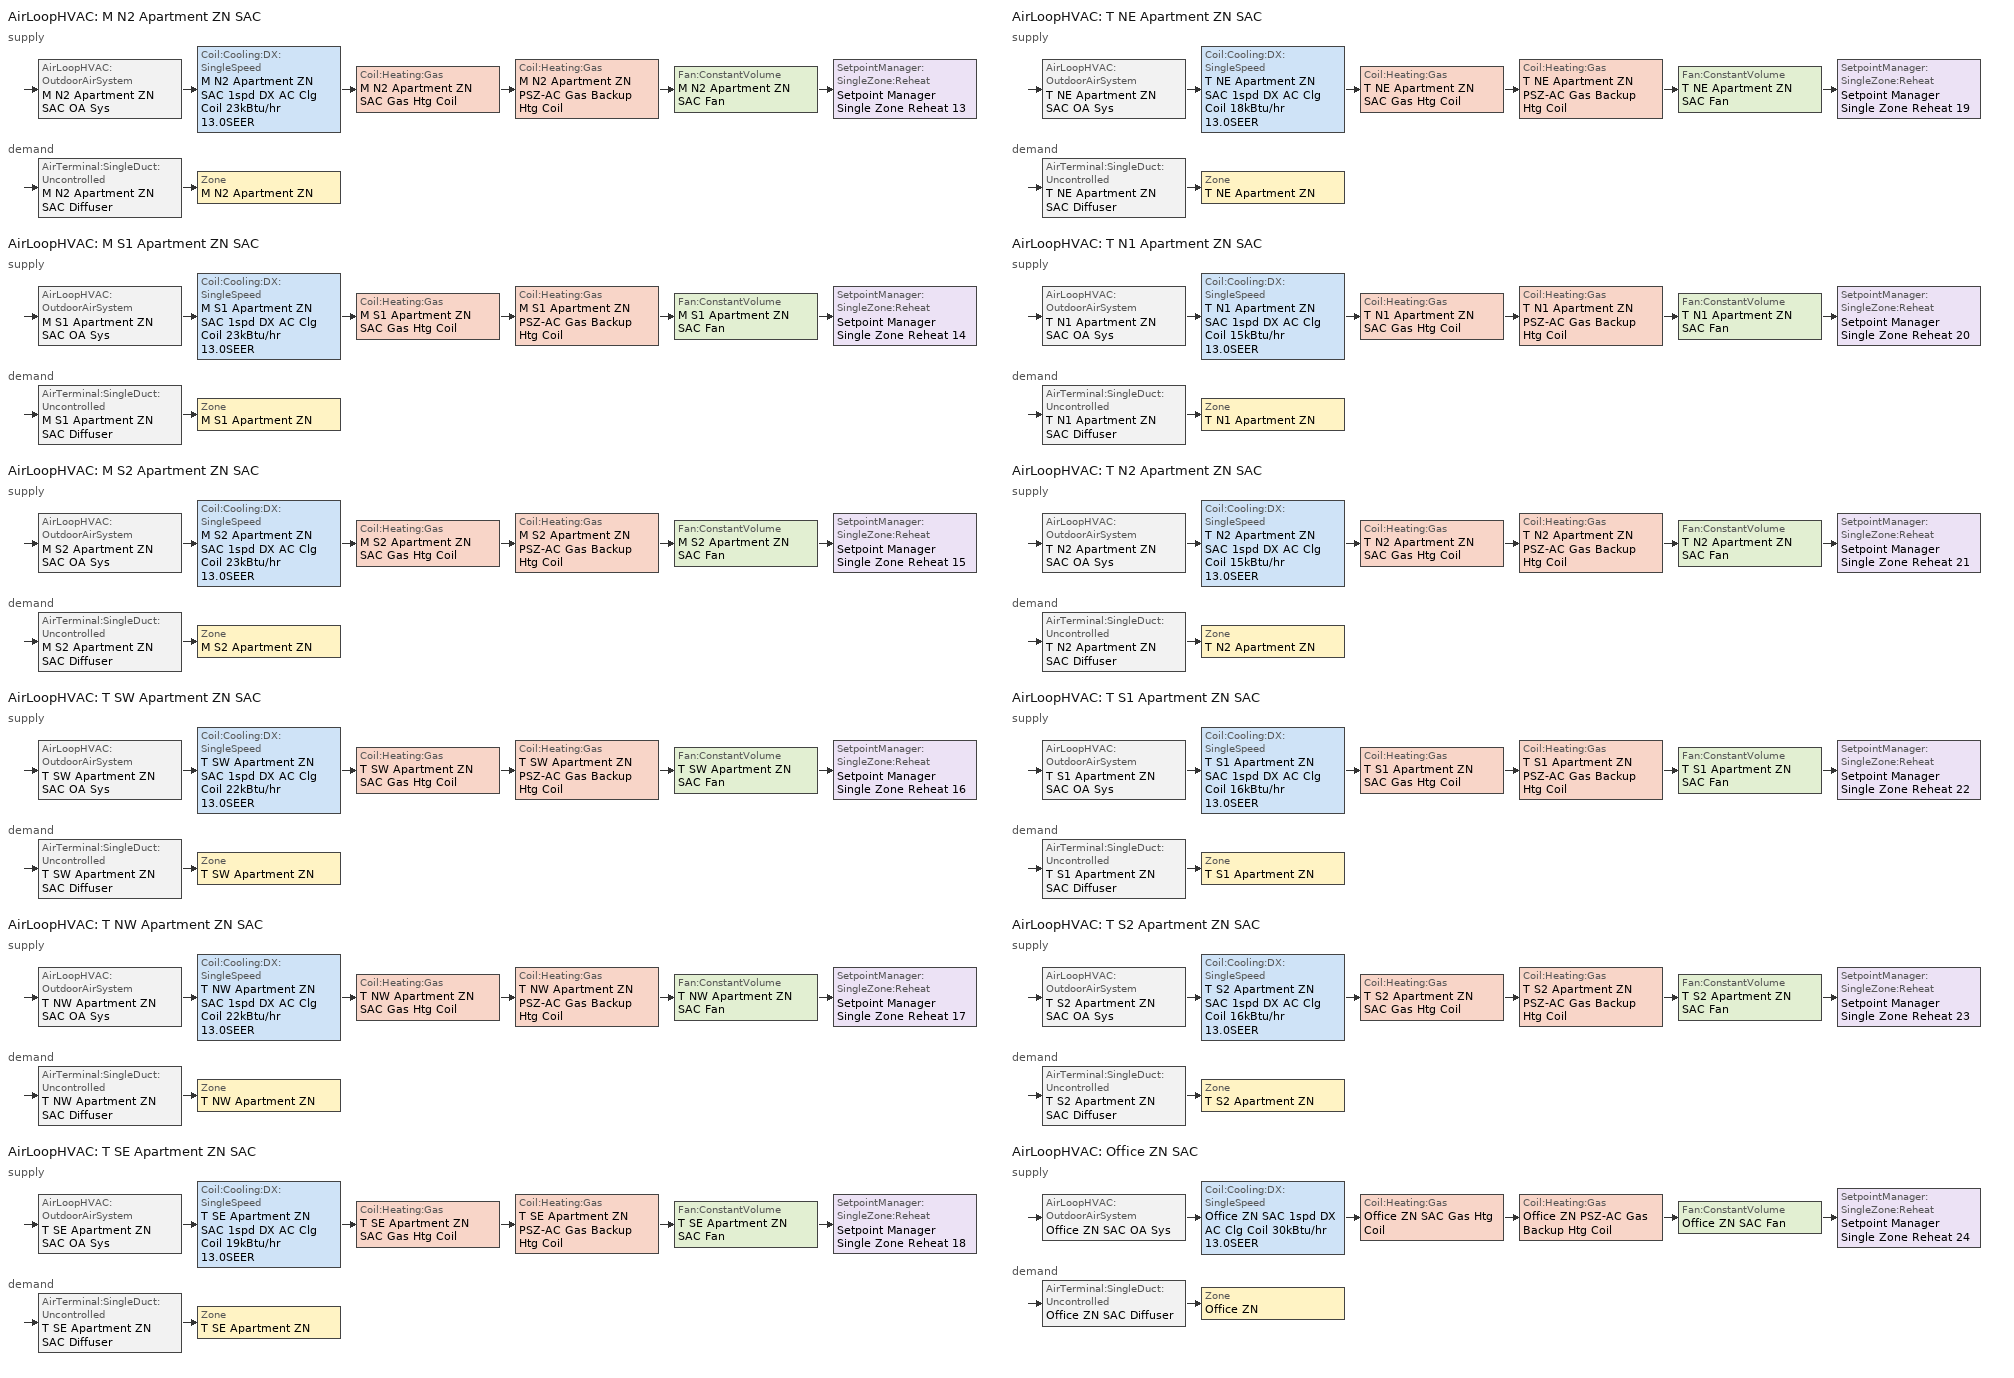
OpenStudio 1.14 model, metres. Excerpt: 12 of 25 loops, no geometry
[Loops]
AirLoopHVAC 'M N2 Apartment ZN SAC'
 supply: AirLoopHVAC:OutdoorAirSystem 'M N2 Apartment ZN SAC OA Sys' > Coil:Cooling:DX:SingleSpeed 'M N2 Apartment ZN SAC 1spd DX AC Clg Coil 23kBtu/hr 13.0SEER' > Coil:Heating:Gas 'M N2 Apartment ZN SAC Gas Htg Coil' > Coil:Heating:Gas 'M N2 Apartment ZN PSZ-AC Gas Backup Htg Coil' > Fan:ConstantVolume 'M N2 Apartment ZN SAC Fan' > SetpointManager:SingleZone:Reheat 'Setpoint Manager Single Zone Reheat 13'
 demand: AirTerminal:SingleDuct:Uncontrolled 'M N2 Apartment ZN SAC Diffuser' > Zone 'M N2 Apartment ZN'
AirLoopHVAC 'M S1 Apartment ZN SAC'
 supply: AirLoopHVAC:OutdoorAirSystem 'M S1 Apartment ZN SAC OA Sys' > Coil:Cooling:DX:SingleSpeed 'M S1 Apartment ZN SAC 1spd DX AC Clg Coil 23kBtu/hr 13.0SEER' > Coil:Heating:Gas 'M S1 Apartment ZN SAC Gas Htg Coil' > Coil:Heating:Gas 'M S1 Apartment ZN PSZ-AC Gas Backup Htg Coil' > Fan:ConstantVolume 'M S1 Apartment ZN SAC Fan' > SetpointManager:SingleZone:Reheat 'Setpoint Manager Single Zone Reheat 14'
 demand: AirTerminal:SingleDuct:Uncontrolled 'M S1 Apartment ZN SAC Diffuser' > Zone 'M S1 Apartment ZN'
AirLoopHVAC 'M S2 Apartment ZN SAC'
 supply: AirLoopHVAC:OutdoorAirSystem 'M S2 Apartment ZN SAC OA Sys' > Coil:Cooling:DX:SingleSpeed 'M S2 Apartment ZN SAC 1spd DX AC Clg Coil 23kBtu/hr 13.0SEER' > Coil:Heating:Gas 'M S2 Apartment ZN SAC Gas Htg Coil' > Coil:Heating:Gas 'M S2 Apartment ZN PSZ-AC Gas Backup Htg Coil' > Fan:ConstantVolume 'M S2 Apartment ZN SAC Fan' > SetpointManager:SingleZone:Reheat 'Setpoint Manager Single Zone Reheat 15'
 demand: AirTerminal:SingleDuct:Uncontrolled 'M S2 Apartment ZN SAC Diffuser' > Zone 'M S2 Apartment ZN'
AirLoopHVAC 'T SW Apartment ZN SAC'
 supply: AirLoopHVAC:OutdoorAirSystem 'T SW Apartment ZN SAC OA Sys' > Coil:Cooling:DX:SingleSpeed 'T SW Apartment ZN SAC 1spd DX AC Clg Coil 22kBtu/hr 13.0SEER' > Coil:Heating:Gas 'T SW Apartment ZN SAC Gas Htg Coil' > Coil:Heating:Gas 'T SW Apartment ZN PSZ-AC Gas Backup Htg Coil' > Fan:ConstantVolume 'T SW Apartment ZN SAC Fan' > SetpointManager:SingleZone:Reheat 'Setpoint Manager Single Zone Reheat 16'
 demand: AirTerminal:SingleDuct:Uncontrolled 'T SW Apartment ZN SAC Diffuser' > Zone 'T SW Apartment ZN'
AirLoopHVAC 'T NW Apartment ZN SAC'
 supply: AirLoopHVAC:OutdoorAirSystem 'T NW Apartment ZN SAC OA Sys' > Coil:Cooling:DX:SingleSpeed 'T NW Apartment ZN SAC 1spd DX AC Clg Coil 22kBtu/hr 13.0SEER' > Coil:Heating:Gas 'T NW Apartment ZN SAC Gas Htg Coil' > Coil:Heating:Gas 'T NW Apartment ZN PSZ-AC Gas Backup Htg Coil' > Fan:ConstantVolume 'T NW Apartment ZN SAC Fan' > SetpointManager:SingleZone:Reheat 'Setpoint Manager Single Zone Reheat 17'
 demand: AirTerminal:SingleDuct:Uncontrolled 'T NW Apartment ZN SAC Diffuser' > Zone 'T NW Apartment ZN'
AirLoopHVAC 'T SE Apartment ZN SAC'
 supply: AirLoopHVAC:OutdoorAirSystem 'T SE Apartment ZN SAC OA Sys' > Coil:Cooling:DX:SingleSpeed 'T SE Apartment ZN SAC 1spd DX AC Clg Coil 19kBtu/hr 13.0SEER' > Coil:Heating:Gas 'T SE Apartment ZN SAC Gas Htg Coil' > Coil:Heating:Gas 'T SE Apartment ZN PSZ-AC Gas Backup Htg Coil' > Fan:ConstantVolume 'T SE Apartment ZN SAC Fan' > SetpointManager:SingleZone:Reheat 'Setpoint Manager Single Zone Reheat 18'
 demand: AirTerminal:SingleDuct:Uncontrolled 'T SE Apartment ZN SAC Diffuser' > Zone 'T SE Apartment ZN'
AirLoopHVAC 'T NE Apartment ZN SAC'
 supply: AirLoopHVAC:OutdoorAirSystem 'T NE Apartment ZN SAC OA Sys' > Coil:Cooling:DX:SingleSpeed 'T NE Apartment ZN SAC 1spd DX AC Clg Coil 18kBtu/hr 13.0SEER' > Coil:Heating:Gas 'T NE Apartment ZN SAC Gas Htg Coil' > Coil:Heating:Gas 'T NE Apartment ZN PSZ-AC Gas Backup Htg Coil' > Fan:ConstantVolume 'T NE Apartment ZN SAC Fan' > SetpointManager:SingleZone:Reheat 'Setpoint Manager Single Zone Reheat 19'
 demand: AirTerminal:SingleDuct:Uncontrolled 'T NE Apartment ZN SAC Diffuser' > Zone 'T NE Apartment ZN'
AirLoopHVAC 'T N1 Apartment ZN SAC'
 supply: AirLoopHVAC:OutdoorAirSystem 'T N1 Apartment ZN SAC OA Sys' > Coil:Cooling:DX:SingleSpeed 'T N1 Apartment ZN SAC 1spd DX AC Clg Coil 15kBtu/hr 13.0SEER' > Coil:Heating:Gas 'T N1 Apartment ZN SAC Gas Htg Coil' > Coil:Heating:Gas 'T N1 Apartment ZN PSZ-AC Gas Backup Htg Coil' > Fan:ConstantVolume 'T N1 Apartment ZN SAC Fan' > SetpointManager:SingleZone:Reheat 'Setpoint Manager Single Zone Reheat 20'
 demand: AirTerminal:SingleDuct:Uncontrolled 'T N1 Apartment ZN SAC Diffuser' > Zone 'T N1 Apartment ZN'
AirLoopHVAC 'T N2 Apartment ZN SAC'
 supply: AirLoopHVAC:OutdoorAirSystem 'T N2 Apartment ZN SAC OA Sys' > Coil:Cooling:DX:SingleSpeed 'T N2 Apartment ZN SAC 1spd DX AC Clg Coil 15kBtu/hr 13.0SEER' > Coil:Heating:Gas 'T N2 Apartment ZN SAC Gas Htg Coil' > Coil:Heating:Gas 'T N2 Apartment ZN PSZ-AC Gas Backup Htg Coil' > Fan:ConstantVolume 'T N2 Apartment ZN SAC Fan' > SetpointManager:SingleZone:Reheat 'Setpoint Manager Single Zone Reheat 21'
 demand: AirTerminal:SingleDuct:Uncontrolled 'T N2 Apartment ZN SAC Diffuser' > Zone 'T N2 Apartment ZN'
AirLoopHVAC 'T S1 Apartment ZN SAC'
 supply: AirLoopHVAC:OutdoorAirSystem 'T S1 Apartment ZN SAC OA Sys' > Coil:Cooling:DX:SingleSpeed 'T S1 Apartment ZN SAC 1spd DX AC Clg Coil 16kBtu/hr 13.0SEER' > Coil:Heating:Gas 'T S1 Apartment ZN SAC Gas Htg Coil' > Coil:Heating:Gas 'T S1 Apartment ZN PSZ-AC Gas Backup Htg Coil' > Fan:ConstantVolume 'T S1 Apartment ZN SAC Fan' > SetpointManager:SingleZone:Reheat 'Setpoint Manager Single Zone Reheat 22'
 demand: AirTerminal:SingleDuct:Uncontrolled 'T S1 Apartment ZN SAC Diffuser' > Zone 'T S1 Apartment ZN'
AirLoopHVAC 'T S2 Apartment ZN SAC'
 supply: AirLoopHVAC:OutdoorAirSystem 'T S2 Apartment ZN SAC OA Sys' > Coil:Cooling:DX:SingleSpeed 'T S2 Apartment ZN SAC 1spd DX AC Clg Coil 16kBtu/hr 13.0SEER' > Coil:Heating:Gas 'T S2 Apartment ZN SAC Gas Htg Coil' > Coil:Heating:Gas 'T S2 Apartment ZN PSZ-AC Gas Backup Htg Coil' > Fan:ConstantVolume 'T S2 Apartment ZN SAC Fan' > SetpointManager:SingleZone:Reheat 'Setpoint Manager Single Zone Reheat 23'
 demand: AirTerminal:SingleDuct:Uncontrolled 'T S2 Apartment ZN SAC Diffuser' > Zone 'T S2 Apartment ZN'
AirLoopHVAC 'Office ZN SAC'
 supply: AirLoopHVAC:OutdoorAirSystem 'Office ZN SAC OA Sys' > Coil:Cooling:DX:SingleSpeed 'Office ZN SAC 1spd DX AC Clg Coil 30kBtu/hr 13.0SEER' > Coil:Heating:Gas 'Office ZN SAC Gas Htg Coil' > Coil:Heating:Gas 'Office ZN PSZ-AC Gas Backup Htg Coil' > Fan:ConstantVolume 'Office ZN SAC Fan' > SetpointManager:SingleZone:Reheat 'Setpoint Manager Single Zone Reheat 24'
 demand: AirTerminal:SingleDuct:Uncontrolled 'Office ZN SAC Diffuser' > Zone 'Office ZN'
[Sizing:Zone] Zone Cooling Design Supply Air Temperature Input Method=SupplyAirTemperature; Zone Cooling Design Supply Air Temperature {C}=14; Zone Cooling Design Supply Air Temperature Difference {deltaC}=11.11; Zone Heating Design Supply Air Temperature Input Method=SupplyAirTemperature; Zone Heating Design Supply Air Temperature {C}=50; Zone Heating Design Supply Air Temperature Difference {deltaC}=11.11; Zone Cooling Design Supply Air Humidity Ratio {kg-H2O/kg-air}=0.008; Zone Heating Design Supply Air Humidity Ratio {kg-H2O/kg-air}=0.008; Cooling Design Air Flow Method=DesignDay; Heating Design Air Flow Method=DesignDay; Account for Dedicated Outdoor Air System=No; Dedicated Outdoor Air System Control Strategy=NeutralSupplyAir; Dedicated Outdoor Air Low Setpoint Temperature for Design {C}=autosize; Dedicated Outdoor Air High Setpoint Temperature for Design {C}=autosize
T NW Apartment ZN; T N1 Apartment ZN; M S1 Apartment ZN; T S1 Apartment ZN; M N2 Apartment ZN; T SW Apartment ZN; M S2 Apartment ZN; Office ZN; T N2 Apartment ZN; T SE Apartment ZN; T S2 Apartment ZN; T NE Apartment ZN
[Zone equipment]
T NW Apartment ZN: T NW Apartment ZN SAC Diffuser
T N1 Apartment ZN: T N1 Apartment ZN SAC Diffuser
M S1 Apartment ZN: M S1 Apartment ZN SAC Diffuser
T S1 Apartment ZN: T S1 Apartment ZN SAC Diffuser
M N2 Apartment ZN: M N2 Apartment ZN SAC Diffuser
T SW Apartment ZN: T SW Apartment ZN SAC Diffuser
M S2 Apartment ZN: M S2 Apartment ZN SAC Diffuser
Office ZN: Office ZN SAC Diffuser
T N2 Apartment ZN: T N2 Apartment ZN SAC Diffuser
T SE Apartment ZN: T SE Apartment ZN SAC Diffuser
T S2 Apartment ZN: T S2 Apartment ZN SAC Diffuser
T NE Apartment ZN: T NE Apartment ZN SAC Diffuser
[AirLoopHVAC] Availability Schedule=Always On Discrete; Design Supply Air Flow Rate {m3/s}=AutoSize
M N2 Apartment ZN SAC; M S1 Apartment ZN SAC; M S2 Apartment ZN SAC; T SW Apartment ZN SAC; T NW Apartment ZN SAC; T SE Apartment ZN SAC; T NE Apartment ZN SAC; T N1 Apartment ZN SAC; T N2 Apartment ZN SAC; T S1 Apartment ZN SAC; T S2 Apartment ZN SAC; Office ZN SAC
[Sizing:System] Type of Load to Size On=Sensible; Design Outdoor Air Flow Rate {m3/s}=Autosize; Minimum System Air Flow Ratio=1; Preheat Design Temperature {C}=7; Preheat Design Humidity Ratio {kg-H2O/kg-Air}=0.008; Precool Design Temperature {C}=11; Precool Design Humidity Ratio {kg-H2O/kg-Air}=0.008; Central Cooling Design Supply Air Temperature {C}=12; Central Heating Design Supply Air Temperature {C}=50; Sizing Option=NonCoincident; 100% Outdoor Air in Cooling=No; 100% Outdoor Air in Heating=No; Central Cooling Design Supply Air Humidity Ratio {kg-H2O/kg-Air}=0.008; Central Heating Design Supply Air Humidity Ratio {kg-H2O/kg-Air}=0.008; Cooling Design Air Flow Method=DesignDay; Cooling Design Air Flow Rate {m3/s}=0; Heating Design Air Flow Method=DesignDay; Heating Design Air Flow Rate {m3/s}=0; System Outdoor Air Method=ZoneSum; Zone Maximum Outdoor Air Fraction=1; Cooling Supply Air Flow Rate Per Floor Area {m3/s-m2}=0.00996765; Cooling Fraction of Autosized Cooling Supply Air Flow Rate=1; Cooling Supply Air Flow Rate Per Unit Cooling Capacity {m3/s-W}=3.94755e-05; Heating Supply Air Flow Rate Per Floor Area {m3/s-m2}=0.00996765; Heating Fraction of Autosized Heating Supply Air Flow Rate=1; Heating Fraction of Autosized Cooling Supply Air Flow Rate=1; Heating Supply Air Flow Rate Per Unit Heating Capacity {m3/s-W}=3.15882e-05; Cooling Design Capacity Method=CoolingDesignCapacity; Cooling Design Capacity {W}=autosize; Cooling Design Capacity Per Floor Area {W/m2}=234.7; Fraction of Autosized Cooling Design Capacity=1; Heating Design Capacity Method=HeatingDesignCapacity; Heating Design Capacity {W}=autosize; Heating Design Capacity Per Floor Area {W/m2}=157; Fraction of Autosized Heating Design Capacity=1; Central Cooling Capacity Control Method=OnOff
M N2 Apartment ZN SAC; M S1 Apartment ZN SAC; M S2 Apartment ZN SAC; T SW Apartment ZN SAC; T NW Apartment ZN SAC; T SE Apartment ZN SAC; T NE Apartment ZN SAC; T N1 Apartment ZN SAC; T N2 Apartment ZN SAC; T S1 Apartment ZN SAC; T S2 Apartment ZN SAC; Office ZN SAC
[SetpointManager:SingleZone:Reheat] Minimum Supply Air Temperature {C}=13; Maximum Supply Air Temperature {C}=45
Name | Control Zone
Setpoint Manager Single Zone Reheat 13 | M N2 Apartment ZN
Setpoint Manager Single Zone Reheat 14 | M S1 Apartment ZN
Setpoint Manager Single Zone Reheat 15 | M S2 Apartment ZN
Setpoint Manager Single Zone Reheat 16 | T SW Apartment ZN
Setpoint Manager Single Zone Reheat 17 | T NW Apartment ZN
Setpoint Manager Single Zone Reheat 18 | T SE Apartment ZN
Setpoint Manager Single Zone Reheat 19 | T NE Apartment ZN
Setpoint Manager Single Zone Reheat 20 | T N1 Apartment ZN
Setpoint Manager Single Zone Reheat 21 | T N2 Apartment ZN
Setpoint Manager Single Zone Reheat 22 | T S1 Apartment ZN
Setpoint Manager Single Zone Reheat 23 | T S2 Apartment ZN
Setpoint Manager Single Zone Reheat 24 | Office ZN
[Fan:ConstantVolume] Availability Schedule=Always On Discrete; Fan Efficiency=0.55575; Pressure Rise {Pa}=622.722; Maximum Flow Rate {m3/s}=AutoSize; Motor Efficiency=0.855
M N2 Apartment ZN SAC Fan; M S1 Apartment ZN SAC Fan; M S2 Apartment ZN SAC Fan; T SW Apartment ZN SAC Fan; T NW Apartment ZN SAC Fan; T SE Apartment ZN SAC Fan; T NE Apartment ZN SAC Fan; T N1 Apartment ZN SAC Fan; T N2 Apartment ZN SAC Fan; T S1 Apartment ZN SAC Fan; T S2 Apartment ZN SAC Fan; Office ZN SAC Fan
[Coil:Heating:Gas] Availability Schedule=Always On Discrete; Gas Burner Efficiency=0.8; Nominal Capacity {W}=AutoSize; Parasitic Electric Load {W}=0; Parasitic Gas Load {W}=0
Name | Part Load Fraction Correlation Curve
M N2 Apartment ZN SAC Gas Htg Coil | Curve Cubic 13
M N2 Apartment ZN PSZ-AC Gas Backup Htg Coil; M S1 Apartment ZN PSZ-AC Gas Backup Htg Coil; M S2 Apartment ZN PSZ-AC Gas Backup Htg Coil; T SW Apartment ZN PSZ-AC Gas Backup Htg Coil; T NW Apartment ZN PSZ-AC Gas Backup Htg Coil; T SE Apartment ZN PSZ-AC Gas Backup Htg Coil; T NE Apartment ZN PSZ-AC Gas Backup Htg Coil; T N1 Apartment ZN PSZ-AC Gas Backup Htg Coil; T N2 Apartment ZN PSZ-AC Gas Backup Htg Coil; T S1 Apartment ZN PSZ-AC Gas Backup Htg Coil; T S2 Apartment ZN PSZ-AC Gas Backup Htg Coil; Office ZN PSZ-AC Gas Backup Htg Coil
M S1 Apartment ZN SAC Gas Htg Coil | Curve Cubic 14
M S2 Apartment ZN SAC Gas Htg Coil | Curve Cubic 15
T SW Apartment ZN SAC Gas Htg Coil | Curve Cubic 16
T NW Apartment ZN SAC Gas Htg Coil | Curve Cubic 17
T SE Apartment ZN SAC Gas Htg Coil | Curve Cubic 18
T NE Apartment ZN SAC Gas Htg Coil | Curve Cubic 19
T N1 Apartment ZN SAC Gas Htg Coil | Curve Cubic 20
T N2 Apartment ZN SAC Gas Htg Coil | Curve Cubic 21
T S1 Apartment ZN SAC Gas Htg Coil | Curve Cubic 22
T S2 Apartment ZN SAC Gas Htg Coil | Curve Cubic 23
Office ZN SAC Gas Htg Coil | Curve Cubic 24
[Coil:Cooling:DX:SingleSpeed] Availability Schedule=Always On Discrete; Rated Total Cooling Capacity {W}=autosize; Rated Sensible Heat Ratio=autosize; Rated COP {W/W}=3.6504; Rated Air Flow Rate {m3/s}=autosize; Rated Evaporator Fan Power Per Volume Flow Rate {W/(m3/s)}=773.3; Condenser Type=AirCooled; Evaporative Condenser Effectiveness=0; Evaporative Condenser Air Flow Rate {m3/s}=Autosize; Evaporative Condenser Pump Rated Power Consumption {W}=Autosize; Crankcase Heater Capacity {W}=0; Maximum Outdoor Dry-Bulb Temperature for Crankcase Heater Operation {C}=0; Basin Heater Capacity {W/K}=0; Basin Heater Setpoint Temperature {C}=10
Name | Total Cooling Capacity Function of Temperature Curve | Total Cooling Capacity Function of Flow Fraction Curve | Energy Input Ratio Function of Temperature Curve | Energy Input Ratio Function of Flow Fraction Curve | Part Load Fraction Correlation Curve
M N2 Apartment ZN SAC 1spd DX AC Clg Coil 23kBtu/hr 13.0SEER | PSZ-Fine Storage DX Coil Cap-FT 8 | DX Coil Cap-FF 8 | PSZ-AC DX Coil EIR-FT 8 | Split DX Coil EIR-FF 8 | HPACCOOLPLFFPLR 8
M S1 Apartment ZN SAC 1spd DX AC Clg Coil 23kBtu/hr 13.0SEER | PSZ-Fine Storage DX Coil Cap-FT 11 | DX Coil Cap-FF 11 | PSZ-AC DX Coil EIR-FT 11 | Split DX Coil EIR-FF 11 | HPACCOOLPLFFPLR 11
M S2 Apartment ZN SAC 1spd DX AC Clg Coil 23kBtu/hr 13.0SEER | PSZ-Fine Storage DX Coil Cap-FT 12 | DX Coil Cap-FF 12 | PSZ-AC DX Coil EIR-FT 12 | Split DX Coil EIR-FF 12 | HPACCOOLPLFFPLR 12
T SW Apartment ZN SAC 1spd DX AC Clg Coil 22kBtu/hr 13.0SEER | PSZ-Fine Storage DX Coil Cap-FT 23 | DX Coil Cap-FF 23 | PSZ-AC DX Coil EIR-FT 23 | Split DX Coil EIR-FF 23 | HPACCOOLPLFFPLR 23
T NW Apartment ZN SAC 1spd DX AC Clg Coil 22kBtu/hr 13.0SEER | PSZ-Fine Storage DX Coil Cap-FT 19 | DX Coil Cap-FF 19 | PSZ-AC DX Coil EIR-FT 19 | Split DX Coil EIR-FF 19 | HPACCOOLPLFFPLR 19
T SE Apartment ZN SAC 1spd DX AC Clg Coil 19kBtu/hr 13.0SEER | PSZ-Fine Storage DX Coil Cap-FT 22 | DX Coil Cap-FF 22 | PSZ-AC DX Coil EIR-FT 22 | Split DX Coil EIR-FF 22 | HPACCOOLPLFFPLR 22
T NE Apartment ZN SAC 1spd DX AC Clg Coil 18kBtu/hr 13.0SEER | PSZ-Fine Storage DX Coil Cap-FT 18 | DX Coil Cap-FF 18 | PSZ-AC DX Coil EIR-FT 18 | Split DX Coil EIR-FF 18 | HPACCOOLPLFFPLR 18
T N1 Apartment ZN SAC 1spd DX AC Clg Coil 15kBtu/hr 13.0SEER | PSZ-Fine Storage DX Coil Cap-FT 16 | DX Coil Cap-FF 16 | PSZ-AC DX Coil EIR-FT 16 | Split DX Coil EIR-FF 16 | HPACCOOLPLFFPLR 16
T N2 Apartment ZN SAC 1spd DX AC Clg Coil 15kBtu/hr 13.0SEER | PSZ-Fine Storage DX Coil Cap-FT 17 | DX Coil Cap-FF 17 | PSZ-AC DX Coil EIR-FT 17 | Split DX Coil EIR-FF 17 | HPACCOOLPLFFPLR 17
T S1 Apartment ZN SAC 1spd DX AC Clg Coil 16kBtu/hr 13.0SEER | PSZ-Fine Storage DX Coil Cap-FT 20 | DX Coil Cap-FF 20 | PSZ-AC DX Coil EIR-FT 20 | Split DX Coil EIR-FF 20 | HPACCOOLPLFFPLR 20
T S2 Apartment ZN SAC 1spd DX AC Clg Coil 16kBtu/hr 13.0SEER | PSZ-Fine Storage DX Coil Cap-FT 21 | DX Coil Cap-FF 21 | PSZ-AC DX Coil EIR-FT 21 | Split DX Coil EIR-FF 21 | HPACCOOLPLFFPLR 21
Office ZN SAC 1spd DX AC Clg Coil 30kBtu/hr 13.0SEER | PSZ-Fine Storage DX Coil Cap-FT 15 | DX Coil Cap-FF 15 | PSZ-AC DX Coil EIR-FT 15 | Split DX Coil EIR-FF 15 | HPACCOOLPLFFPLR 15
[Controller:OutdoorAir] Minimum Outdoor Air Flow Rate {m3/s}=Autosize; Maximum Outdoor Air Flow Rate {m3/s}=Autosize; Economizer Control Type=NoEconomizer; Economizer Control Action Type=ModulateFlow; Economizer Maximum Limit Dry-Bulb Temperature {C}=28; Economizer Maximum Limit Enthalpy {J/kg}=64000; Economizer Minimum Limit Dry-Bulb Temperature {C}=-100; Lockout Type=NoLockout; Minimum Limit Type=FixedMinimum; Minimum Outdoor Air Schedule=Always On Discrete; Maximum Fraction of Outdoor Air Schedule=HotelSmall SAC_Econ_MaxOAFrac_Sch; High Humidity Control=No; Heat Recovery Bypass Control Type=BypassWhenWithinEconomizerLimits
Name | Controller Mechanical Ventilation
M N2 Apartment ZN SAC OA Sys Controller | Controller Mechanical Ventilation 13
M S1 Apartment ZN SAC OA Sys Controller | Controller Mechanical Ventilation 14
M S2 Apartment ZN SAC OA Sys Controller | Controller Mechanical Ventilation 15
T SW Apartment ZN SAC OA Sys Controller | Controller Mechanical Ventilation 16
T NW Apartment ZN SAC OA Sys Controller | Controller Mechanical Ventilation 17
T SE Apartment ZN SAC OA Sys Controller | Controller Mechanical Ventilation 18
T NE Apartment ZN SAC OA Sys Controller | Controller Mechanical Ventilation 19
T N1 Apartment ZN SAC OA Sys Controller | Controller Mechanical Ventilation 20
T N2 Apartment ZN SAC OA Sys Controller | Controller Mechanical Ventilation 21
T S1 Apartment ZN SAC OA Sys Controller | Controller Mechanical Ventilation 22
T S2 Apartment ZN SAC OA Sys Controller | Controller Mechanical Ventilation 23
Office ZN SAC OA Sys Controller | Controller Mechanical Ventilation 24
[Controller:MechanicalVentilation] Availability Schedule=Always On Discrete; System Outdoor Air Method=ZoneSum
Controller Mechanical Ventilation 13; Controller Mechanical Ventilation 14; Controller Mechanical Ventilation 15; Controller Mechanical Ventilation 16; Controller Mechanical Ventilation 17; Controller Mechanical Ventilation 18; Controller Mechanical Ventilation 19; Controller Mechanical Ventilation 20; Controller Mechanical Ventilation 21; Controller Mechanical Ventilation 22; Controller Mechanical Ventilation 23; Controller Mechanical Ventilation 24
[AirLoopHVAC:OutdoorAirSystem]
Name | Controller
M N2 Apartment ZN SAC OA Sys | M N2 Apartment ZN SAC OA Sys Controller
M S1 Apartment ZN SAC OA Sys | M S1 Apartment ZN SAC OA Sys Controller
M S2 Apartment ZN SAC OA Sys | M S2 Apartment ZN SAC OA Sys Controller
T SW Apartment ZN SAC OA Sys | T SW Apartment ZN SAC OA Sys Controller
T NW Apartment ZN SAC OA Sys | T NW Apartment ZN SAC OA Sys Controller
T SE Apartment ZN SAC OA Sys | T SE Apartment ZN SAC OA Sys Controller
T NE Apartment ZN SAC OA Sys | T NE Apartment ZN SAC OA Sys Controller
T N1 Apartment ZN SAC OA Sys | T N1 Apartment ZN SAC OA Sys Controller
T N2 Apartment ZN SAC OA Sys | T N2 Apartment ZN SAC OA Sys Controller
T S1 Apartment ZN SAC OA Sys | T S1 Apartment ZN SAC OA Sys Controller
T S2 Apartment ZN SAC OA Sys | T S2 Apartment ZN SAC OA Sys Controller
Office ZN SAC OA Sys | Office ZN SAC OA Sys Controller
[AirTerminal:SingleDuct:Uncontrolled] Availability Schedule=Always On Discrete; Maximum Air Flow Rate {m3/s}=AutoSize
M N2 Apartment ZN SAC Diffuser; M S1 Apartment ZN SAC Diffuser; M S2 Apartment ZN SAC Diffuser; T SW Apartment ZN SAC Diffuser; T NW Apartment ZN SAC Diffuser; T SE Apartment ZN SAC Diffuser; T NE Apartment ZN SAC Diffuser; T N1 Apartment ZN SAC Diffuser; T N2 Apartment ZN SAC Diffuser; T S1 Apartment ZN SAC Diffuser; T S2 Apartment ZN SAC Diffuser; Office ZN SAC Diffuser
[Schedule:Ruleset]
HotelSmall SAC_Econ_MaxOAFrac_Sch: Default Day Schedule=HotelSmall SAC_Econ_MaxOAFrac_Sch Default; Summer Design Day Schedule=HotelSmall SAC_Econ_MaxOAFrac_Sch Summer Design Day; Winter Design Day Schedule=HotelSmall SAC_Econ_MaxOAFrac_Sch Winter Design Day
[Schedule:Day]
HotelSmall SAC_Econ_MaxOAFrac_Sch Default; HotelSmall SAC_Econ_MaxOAFrac_Sch Winter Design Day; HotelSmall SAC_Econ_MaxOAFrac_Sch Summer Design Day: 24, 0, 0.7
[Schedule:Constant]
Always On Discrete: Value=1
[Curve:Cubic] Coefficient1 Constant=0.8; Coefficient2 x=0.2; Coefficient3 x**2=0; Coefficient4 x**3=0; Minimum Value of x=0; Maximum Value of x=1
Curve Cubic 13; Curve Cubic 14; Curve Cubic 15; Curve Cubic 16; Curve Cubic 17; Curve Cubic 18; Curve Cubic 19; Curve Cubic 20; Curve Cubic 21; Curve Cubic 22; Curve Cubic 23; Curve Cubic 24
[Curve:Biquadratic] Minimum Value of x=12.77778; Maximum Value of x=23.88889; Minimum Value of y=23.88889; Maximum Value of y=46.11111
Name | Coefficient1 Constant | Coefficient2 x | Coefficient3 x**2 | Coefficient4 y | Coefficient5 y**2 | Coefficient6 x*y
PSZ-Fine Storage DX Coil Cap-FT 8; PSZ-Fine Storage DX Coil Cap-FT 11; PSZ-Fine Storage DX Coil Cap-FT 12; PSZ-Fine Storage DX Coil Cap-FT 15; PSZ-Fine Storage DX Coil Cap-FT 16; PSZ-Fine Storage DX Coil Cap-FT 17; PSZ-Fine Storage DX Coil Cap-FT 18; PSZ-Fine Storage DX Coil Cap-FT 19; PSZ-Fine Storage DX Coil Cap-FT 20; PSZ-Fine Storage DX Coil Cap-FT 21; PSZ-Fine Storage DX Coil Cap-FT 22; PSZ-Fine Storage DX Coil Cap-FT 23 | 0.942588 | 0.00954335 | 0.00068377 | -0.0110427 | 5.249e-06 | -9.72e-06
PSZ-AC DX Coil EIR-FT 8; PSZ-AC DX Coil EIR-FT 11; PSZ-AC DX Coil EIR-FT 12; PSZ-AC DX Coil EIR-FT 15; PSZ-AC DX Coil EIR-FT 16; PSZ-AC DX Coil EIR-FT 17; PSZ-AC DX Coil EIR-FT 18; PSZ-AC DX Coil EIR-FT 19; PSZ-AC DX Coil EIR-FT 20; PSZ-AC DX Coil EIR-FT 21; PSZ-AC DX Coil EIR-FT 22; PSZ-AC DX Coil EIR-FT 23 | 0.342414 | 0.034885 | -0.0006237 | 0.00497722 | 0.000437951 | -0.000728028
[Curve:Quadratic]
Name | Coefficient1 Constant | Coefficient2 x | Coefficient3 x**2 | Minimum Value of x | Maximum Value of x
DX Coil Cap-FF 8; DX Coil Cap-FF 11; DX Coil Cap-FF 12; DX Coil Cap-FF 15; DX Coil Cap-FF 16; DX Coil Cap-FF 17; DX Coil Cap-FF 18; DX Coil Cap-FF 19; DX Coil Cap-FF 20; DX Coil Cap-FF 21; DX Coil Cap-FF 22; DX Coil Cap-FF 23 | 0.8 | 0.2 | 0 | 0.5 | 1.5
Split DX Coil EIR-FF 8; Split DX Coil EIR-FF 11; Split DX Coil EIR-FF 12; Split DX Coil EIR-FF 15; Split DX Coil EIR-FF 16; Split DX Coil EIR-FF 17; Split DX Coil EIR-FF 18; Split DX Coil EIR-FF 19; Split DX Coil EIR-FF 20; Split DX Coil EIR-FF 21; Split DX Coil EIR-FF 22; Split DX Coil EIR-FF 23 | 1.1552 | -0.1808 | 0.0256 | 0.5 | 1.5
HPACCOOLPLFFPLR 8; HPACCOOLPLFFPLR 11; HPACCOOLPLFFPLR 12; HPACCOOLPLFFPLR 15; HPACCOOLPLFFPLR 16; HPACCOOLPLFFPLR 17; HPACCOOLPLFFPLR 18; HPACCOOLPLFFPLR 19; HPACCOOLPLFFPLR 20; HPACCOOLPLFFPLR 21; HPACCOOLPLFFPLR 22; HPACCOOLPLFFPLR 23 | 0.85 | 0.15 | 0 | 0 | 1
